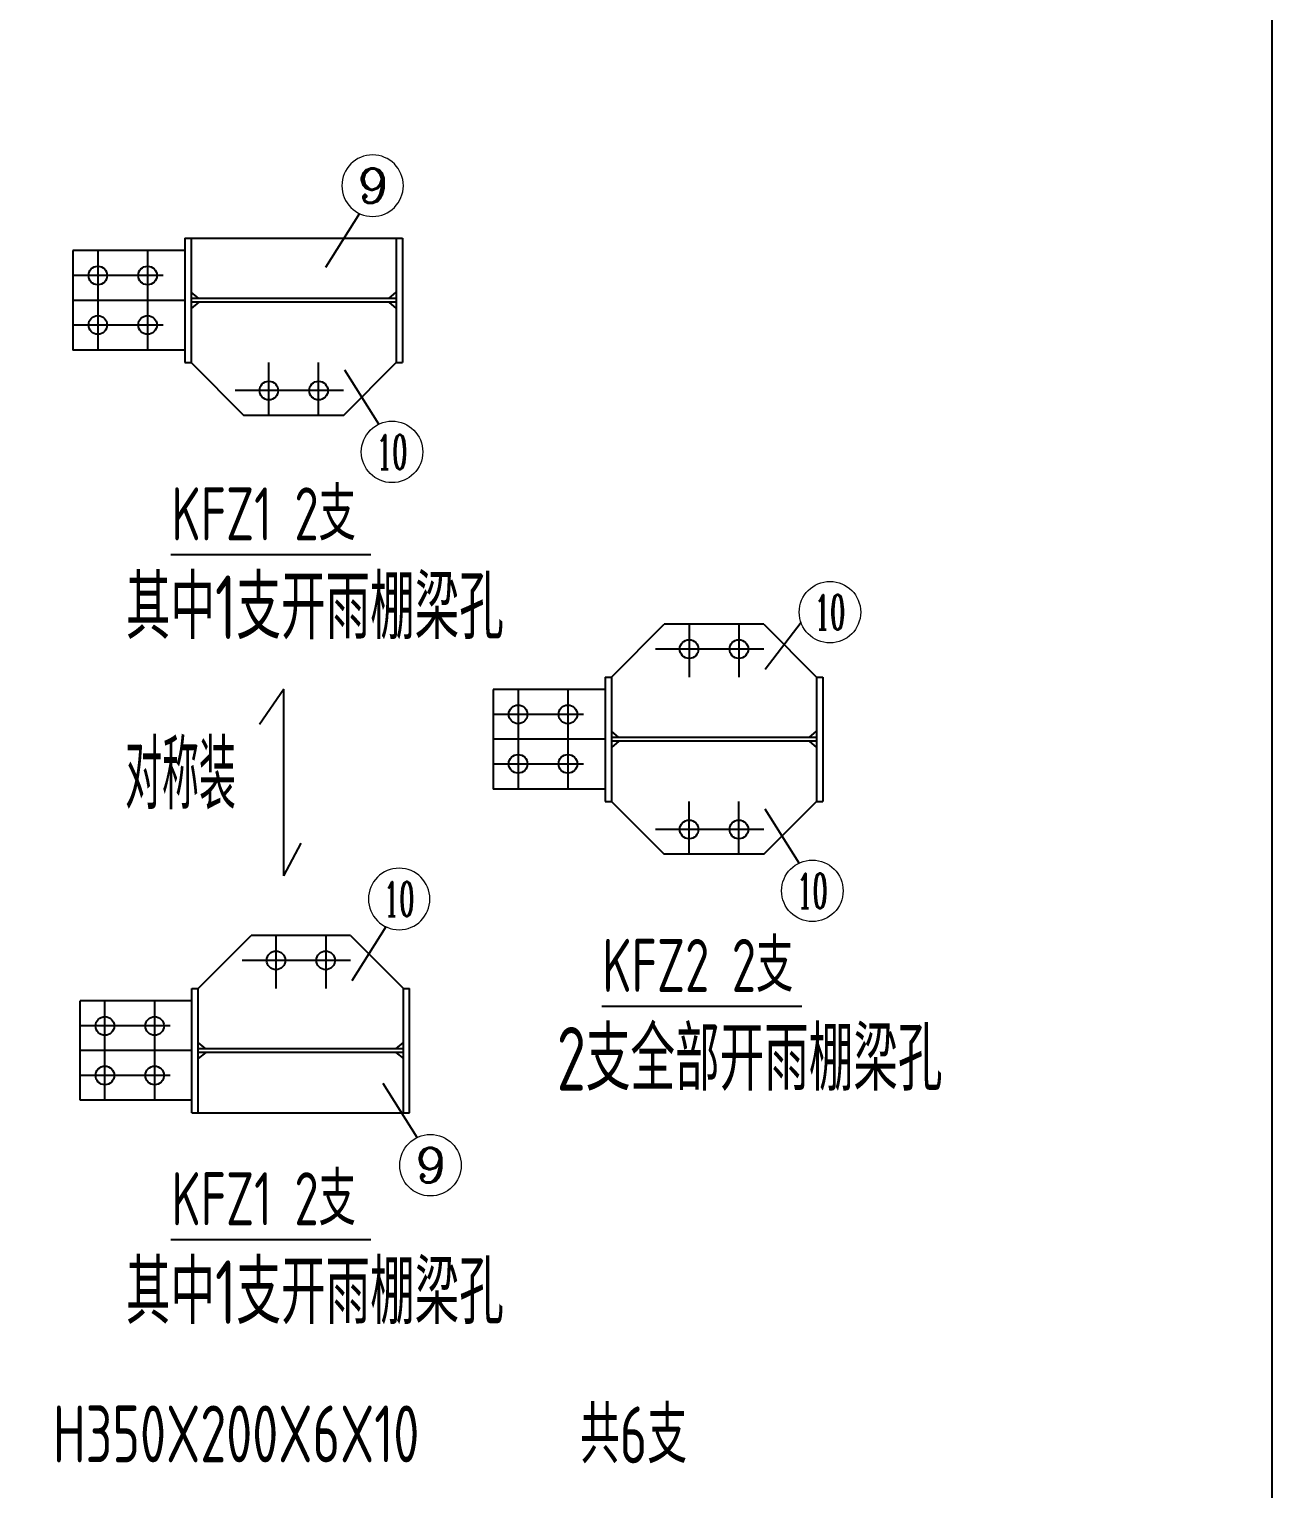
# Model space of a CAD drawing. Header units: millimetres. Extents: x 1471994 to 4527627, y -5186613 to -1927582.
# Drawn here: x 1505963 to 1509959, y -2005604 to -2000910 of the extents above; entities that cross this region are included whole.
import ezdxf
from ezdxf.enums import TextEntityAlignment as Align

# ---------------------------------------------------------------- set-up
doc = ezdxf.new("R2010")
doc.units = ezdxf.units.MM
doc.header["$LTSCALE"] = 1000
doc.layers.add('钢架', color=7, linetype='Continuous', lineweight=25)
doc.styles.add('COMPLEX', font='COMPLEX')
doc.styles.add('hz', font='gbenor.shx', dxfattribs={"width": 0.75, "height": 100, "bigfont": 'gbcbig.shx'})
doc.styles.add('TSSD_Label', font='Tssdeng.shx', dxfattribs={"width": 0.7, "bigfont": 'hztxt.shx'})

# ---------------------------------------------------------------- blocks, each defined once
blk = doc.blocks.new('轴线标号')
at = {"lineweight": 13}
blk.add_circle((0, 0), 0.5, dxfattribs=at)
at = {"layer": '钢架', "lineweight": 13, "style": 'COMPLEX', "width": 1.041667}
blk.add_attdef('A', text='', height=0.56, dxfattribs=at).set_placement((-0.25, -0.28), (0.25, -0.28), align=Align.FIT)

msp = doc.modelspace()

# ---------------------------------------------------------------- linework, layer by layer
for p, q in [((1507025.2, -2001502.5), (1506915.5, -2001675.9)), ((1506463.8, -2001622), (1506103.8, -2001622)), ((1506103.8, -2001622), (1506103.8, -2001942)), ((1506183.8, -2001622), (1506183.8, -2001942)), ((1506343.8, -2001622), (1506343.8, -2001942)), ((1506463.8, -2001582), (1506463.8, -2001982)), ((1506463.8, -2001582), (1506483.8, -2001582)), ((1506483.8, -2001582), (1506483.8, -2001982)), ((1506483.8, -2001582), (1507143.8, -2001582)), ((1507143.8, -2001582), (1507143.8, -2001982)), ((1507143.8, -2001582), (1507163.8, -2001582)), ((1507163.8, -2001582), (1507163.8, -2001982)), ((1506393.8, -2001702), (1506103.8, -2001702)), ((1506508.1, -2001776), (1506483.8, -2001755.8)), ((1507119.5, -2001776), (1507143.8, -2001755.8)), ((1506463.8, -2001782), (1506103.8, -2001782)), ((1507143.8, -2001776), (1506483.8, -2001776)), ((1507143.8, -2001788), (1506483.8, -2001788)), ((1506508.1, -2001788), (1506483.8, -2001808.1)), ((1507119.5, -2001788), (1507143.8, -2001808.1)), ((1506393.8, -2001862), (1506103.8, -2001862)), ((1506463.8, -2001942), (1506103.8, -2001942)), ((1506463.8, -2001982), (1506483.8, -2001982)), ((1506483.8, -2001982), (1506653.8, -2002152)), ((1506733.8, -2002152), (1506733.8, -2001982)), ((1506893.8, -2002152), (1506893.8, -2001982)), ((1506973.8, -2002152), (1507143.8, -2001982)), ((1507143.8, -2001982), (1507163.8, -2001982)), ((1507087.8, -2002180), (1506978.1, -2002006.5)), ((1506973.8, -2002072), (1506625.6, -2002072)), ((1506973.8, -2002152), (1506653.8, -2002152)), ((1506418.9, -2002599.7), (1507061.8, -2002599.7)), ((1507835.5, -2002993.5), (1508005.5, -2002823.5)), ((1508325.5, -2002823.5), (1508005.5, -2002823.5)), ((1508085.5, -2002823.5), (1508085.5, -2002993.5)), ((1508245.5, -2002823.5), (1508245.5, -2002993.5)), ((1508325.5, -2002823.5), (1508495.5, -2002993.5)), ((1508445.4, -2002818.4), (1508329.8, -2002968.9)), ((1508325.5, -2002903.5), (1507977.3, -2002903.5)), ((1507815.5, -2003033.5), (1507455.5, -2003033.5)), ((1507455.5, -2003033.5), (1507455.5, -2003353.5)), ((1507535.5, -2003033.5), (1507535.5, -2003353.5)), ((1507695.5, -2003033.5), (1507695.5, -2003353.5)), ((1507815.5, -2002993.5), (1507815.5, -2003393.5)), ((1507815.5, -2002993.5), (1507835.5, -2002993.5)), ((1507835.5, -2002993.5), (1507835.5, -2003393.5)), ((1508495.5, -2002993.5), (1508495.5, -2003393.5)), ((1508495.5, -2002993.5), (1508515.5, -2002993.5)), ((1508515.5, -2002993.5), (1508515.5, -2003393.5)), ((1507745.5, -2003113.5), (1507455.5, -2003113.5)), ((1507859.9, -2003187.5), (1507835.5, -2003167.3)), ((1508471.2, -2003187.5), (1508495.5, -2003167.3)), ((1507815.5, -2003193.5), (1507455.5, -2003193.5)), ((1508495.5, -2003187.5), (1507835.5, -2003187.5)), ((1508495.5, -2003199.5), (1507835.5, -2003199.5)), ((1507859.9, -2003199.5), (1507835.5, -2003219.6)), ((1508471.2, -2003199.5), (1508495.5, -2003219.6)), ((1507745.5, -2003273.5), (1507455.5, -2003273.5)), ((1507815.5, -2003353.5), (1507455.5, -2003353.5)), ((1507815.5, -2003393.5), (1507835.5, -2003393.5)), ((1507835.5, -2003393.5), (1508005.5, -2003563.5)), ((1508085.5, -2003563.5), (1508085.5, -2003393.5)), ((1508245.5, -2003563.5), (1508245.5, -2003393.5)), ((1508325.5, -2003563.5), (1508495.5, -2003393.5)), ((1508495.5, -2003393.5), (1508515.5, -2003393.5)), ((1508439.5, -2003591.5), (1508329.8, -2003418.1)), ((1508325.5, -2003483.5), (1507977.3, -2003483.5)), ((1508325.5, -2003563.5), (1508005.5, -2003563.5)), ((1506506.6, -2003994.6), (1506676.6, -2003824.6)), ((1506996.6, -2003824.6), (1506676.6, -2003824.6)), ((1506756.6, -2003824.6), (1506756.6, -2003994.6)), ((1506916.6, -2003824.6), (1506916.6, -2003994.6)), ((1506996.6, -2003824.6), (1507166.6, -2003994.6)), ((1507110.5, -2003796.5), (1507000.9, -2003970)), ((1506996.6, -2003904.6), (1506648.4, -2003904.6)), ((1506486.6, -2004394.6), (1506486.6, -2003994.6)), ((1506486.6, -2003994.6), (1506506.6, -2003994.6)), ((1506506.6, -2004394.6), (1506506.6, -2003994.6)), ((1507166.6, -2004394.6), (1507166.6, -2003994.6)), ((1507166.6, -2003994.6), (1507186.6, -2003994.6)), ((1507186.6, -2004394.6), (1507186.6, -2003994.6)), ((1506486.6, -2004034.6), (1506126.6, -2004034.6)), ((1506126.6, -2004354.6), (1506126.6, -2004034.6)), ((1506206.6, -2004354.6), (1506206.6, -2004034.6)), ((1506366.6, -2004354.6), (1506366.6, -2004034.6)), ((1507804.8, -2004051.8), (1508447.7, -2004051.8)), ((1506416.6, -2004114.6), (1506126.6, -2004114.6)), ((1506486.6, -2004194.6), (1506126.6, -2004194.6)), ((1506530.9, -2004188.6), (1506506.6, -2004168.4)), ((1507166.6, -2004188.6), (1506506.6, -2004188.6)), ((1507166.6, -2004200.6), (1506506.6, -2004200.6)), ((1506530.9, -2004200.6), (1506506.6, -2004220.7)), ((1507142.3, -2004188.6), (1507166.6, -2004168.4)), ((1507142.3, -2004200.6), (1507166.6, -2004220.7)), ((1506416.6, -2004274.6), (1506126.6, -2004274.6)), ((1507211.2, -2004474), (1507101.6, -2004300.6)), ((1506486.6, -2004354.6), (1506126.6, -2004354.6)), ((1506486.6, -2004394.6), (1506506.6, -2004394.6)), ((1506506.6, -2004394.6), (1507166.6, -2004394.6)), ((1507166.6, -2004394.6), (1507186.6, -2004394.6)), ((1506418.9, -2004802.4), (1507061.8, -2004802.4))]:
    msp.add_line(p, q)
at = {"color": 1}
for p, q in [((1506781.6, -2003032.3), (1506704, -2003145.9)), ((1506781.6, -2003632.6), (1506781.6, -2003032.3)), ((1506781.6, -2003632.6), (1506838, -2003527.2))]:
    msp.add_line(p, q, dxfattribs=at)
msp.add_lwpolyline([(1494808, -2000746.3), (1509959.5, -2000746.3), (1509959.5, -2013456), (1494808, -2013456)], close=True)
for centre in [(1506183.8, -2001702), (1506343.8, -2001702), (1506183.8, -2001861), (1506343.8, -2001861), (1506733.8, -2002072), (1506893.8, -2002072), (1508085.5, -2002903.5), (1508245.5, -2002903.5), (1507535.5, -2003113.5), (1507695.5, -2003113.5), (1507535.5, -2003272.5), (1507695.5, -2003272.5), (1508085.5, -2003483.5), (1508245.5, -2003483.5), (1506756.6, -2003904.6), (1506916.6, -2003904.6), (1506206.6, -2004115.5), (1506366.6, -2004115.5), (1506206.6, -2004274.6), (1506366.6, -2004274.6)]:
    msp.add_circle(centre, 30)

# ---------------------------------------------------------------- block references
ref = msp.add_blockref('轴线标号', (1507067.5, -2001413.1), dxfattribs=dict(xscale=-197.7854466270655, yscale=197.7854466270655, zscale=197.7854466273605))
ref.add_attrib('A', '9', dxfattribs={"layer": '钢架', "lineweight": 13, "height": 110.8, "style": 'COMPLEX', "width": 1.339286}).set_placement((1507018.1, -2001468.5), (1507117, -2001468.5), align=Align.FIT)
ref = msp.add_blockref('轴线标号', (1507130.1, -2002269.3), dxfattribs=dict(xscale=197.7854466270655, yscale=197.7854466270655, zscale=197.7854466273605, rotation=180))
ref.add_attrib('A', '10', dxfattribs={"layer": '钢架', "lineweight": 13, "height": 110.76, "style": 'COMPLEX', "width": 0.646552}).set_placement((1507080.7, -2002324.7), (1507179.6, -2002324.7), align=Align.FIT)
ref = msp.add_blockref('轴线标号', (1508538.4, -2002784.8), dxfattribs=dict(xscale=197.7854466270655, yscale=197.7854466270655, zscale=197.7854466273605, rotation=180))
ref.add_attrib('A', '10', dxfattribs={"layer": '钢架', "lineweight": 13, "height": 110.76, "style": 'COMPLEX', "width": 0.646552}).set_placement((1508488.9, -2002840.2), (1508587.8, -2002840.2), align=Align.FIT)
ref = msp.add_blockref('轴线标号', (1508481.8, -2003680.9), dxfattribs=dict(xscale=197.7854466270655, yscale=197.7854466270655, zscale=197.7854466273605, rotation=180))
ref.add_attrib('A', '10', dxfattribs={"layer": '钢架', "lineweight": 13, "height": 110.76, "style": 'COMPLEX', "width": 0.646552}).set_placement((1508432.4, -2003736.2), (1508531.3, -2003736.2), align=Align.FIT)
ref = msp.add_blockref('轴线标号', (1507152.9, -2003707.2), dxfattribs=dict(xscale=-197.7854466270655, yscale=197.7854466270655, zscale=197.7854466273605))
ref.add_attrib('A', '10', dxfattribs={"layer": '钢架', "lineweight": 13, "height": 110.76, "style": 'COMPLEX', "width": 0.646552}).set_placement((1507103.4, -2003762.6), (1507202.3, -2003762.6), align=Align.FIT)
ref = msp.add_blockref('轴线标号', (1507253.6, -2004563.4), dxfattribs=dict(xscale=197.7854466270655, yscale=197.7854466270655, zscale=197.7854466273605, rotation=180))
ref.add_attrib('A', '9', dxfattribs={"layer": '钢架', "lineweight": 13, "height": 110.8, "style": 'COMPLEX', "width": 1.339286}).set_placement((1507204.1, -2004618.8), (1507303, -2004618.8), align=Align.FIT)

# ---------------------------------------------------------------- texts
at = {"color": 0, "style": 'TSSD_Label', "width": 0.7}
for s, height, p in [('KFZ1 2支', 170.7, (1506420.5, -2002554.1)), ('其中1支开雨棚梁孔', 204.84, (1506274, -2002871.5)), ('KFZ2 2支', 170.7, (1507806.4, -2004006.2)), ('2支全部开雨棚梁孔', 204.84, (1507659.9, -2004323.6)), ('KFZ1 2支', 170.7, (1506420.5, -2004756.7)), ('其中1支开雨棚梁孔', 204.84, (1506274, -2005074.2)), ('共6支', 182.89, (1507734.4, -2005522)), ('H350X200X6X10', 182.892, (1506039, -2005518.9))]:
    msp.add_text(s, height=height, dxfattribs=at).set_placement(p)
at = {"layer": '钢架', "lineweight": 13, "insert": (1506271.3, -2003419.6), "char_height": 220.32, "width": 902.923, "attachment_point": 7, "style": 'hz'}
msp.add_mtext('对称装', dxfattribs=at)

doc.saveas('drawing.dxf')
